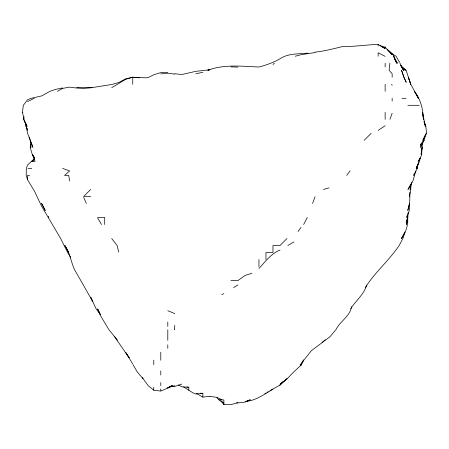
<?xml version="1.0" encoding="UTF-8"?>
<svg xmlns="http://www.w3.org/2000/svg" width="449" height="449" viewBox="0 0 449 449"><rect width="100%" height="100%" fill="white"/><g stroke="black" fill="none" stroke-linecap="round" stroke-linejoin="round"><path stroke-width="0.67" d="M417.026 166.495L416.919 168.409L418.575 162.673M408.152 212.388L407.821 217.49L406.553 224.5L407.625 217.49C408.5 225.061 405.739 232.402 401.434 238.52L404.852 232.094M409.505 194.54L409.348 196.454L410.79 189.444L410.779 185.937M174.807 325.362L174.448 329.667L174.807 329.667M410.279 187.53L410.094 189.444L411.958 182.429L407.967 189.444L413.187 180.285L415.712 170.957M389.889 63.242L389.092 70.252L392.157 73.743L392.157 77.262M24.061 116.779L23.567 119.333L24.134 119.333L22.45 112.317L23.342 105.307L27.574 99.706L31.133 98.297L41.594 95.94L50.019 91.287L55.62 89.362L62.63 87.942M421.667 149.927L421.1 154.389L422.301 147.373L422.161 143.551M421.83 148.653L421.987 147.373L421.706 154.389L420.197 158.458L418.182 161.399L420.197 158.048L420.197 158.458M351.539 306.723C350.024 316.371 340.174 321.102 336.065 329.465L330.037 336.677L311.37 350.697L301.01 363.718M421.016 145.465L420.634 147.373L424.064 140.363L426.067 133.353M420.197 158.048L419.523 161.399L416.251 168.409L418.451 162.673M407.153 215.576L406.732 217.49L409.292 210.474L409.449 203.464L407.787 210.474L409.662 203.464L409.971 192.245M32.811 154.916L34.584 158.087L32.238 154.389L30.184 147.373L30.97 144.191M404.959 232.144L402.893 238.52L399.139 245.53C389.075 260.538 374.921 272.251 365.262 287.601M312.588 203.464L315.03 196.752M389.94 119.333L392.157 113.243M414.416 173.51L413.692 175.419L417.346 168.409L417.34 167.006M366.726 285.048C363.965 294.493 355.872 300.583 350.753 308.631M303.625 360.047L301.01 365.262L293.949 371.733L286.984 378.905L279.974 384.288L286.984 378.743L279.974 385.13L269.967 390.664M425.248 135.104L422.784 140.363L426.55 133.353L425.848 126.343L424.019 121.241M303.647 224.5L307.301 217.49M301.01 364.723L300.067 364.723L301.01 365.262L303.479 360.047M346.735 175.419L350.085 170.777M298.041 231.51L301.01 227.447M423.867 140.363L420.197 145.252L424.064 140.363M279.974 385.13L283.123 381.689M258.944 268.485C265.269 261.677 271.05 253.679 279.974 250.059M90.676 189.444L83.66 196.454L90.676 196.454M364.111 140.363L371.121 133.353M286.984 238.52L279.974 245.53L272.964 245.53L272.964 252.546L265.954 252.546L265.954 259.556M385.141 125.759L378.131 130.429M34.584 158.385L27.574 165.052L26.334 168.409L26.182 175.419L27.574 179.707L34.584 191.364L41.594 206.203L60.643 238.52L67.664 252.546L70.768 257.496M272.964 64.488L274.446 63.242M322.04 342.486L325.278 339.809M233.637 287.601L237.908 284.963M272.964 389.176C264.349 394.273 255.874 400.66 245.558 401.485M287.826 245.53L294 241.865M266.97 392.415L268.171 391.713M167.797 387.476L167.797 387.975L171.67 385.753L167.797 388.082L160.787 391.079L153.777 390.215L148.254 385.753L142.322 377.57M57.405 91.287L62.63 88.391L69.64 87.117L76.65 88.049L83.66 88.408L90.676 87.836L111.706 84.507L118.721 82.532L125.731 78.805L132.741 77.312L146.761 77.817L148.81 77.262L153.777 74.77L160.787 72.592L167.797 72.603M111.706 87.662L125.731 79.321L132.741 77.161L139.751 77.778M264.787 393.722L265.954 393.077M27.574 101.581L34.208 98.297M221.778 294.611L223.888 293.624M167.797 387.975L172.758 385.753L169.037 387.044M251.928 273.25L244.918 275.546L237.908 280.586L230.898 280.586M181.817 384.058L174.807 386.449L172.259 386.325M246.714 400.996L250.306 399.778L244.918 402.13L237.908 402.899L236.634 402.467M323.488 189.444L329.055 187.839M295.212 56.232L301.01 54.711L315.03 52.555M169.071 387.161L174.807 385.753M195.843 73.788L202.853 72.272M315.03 52.163C324.571 51.147 333.787 48.649 343.075 46.427C354.85 46.752 366.435 44.732 378.131 44.44L385.141 48.447L382.222 47.1M196.426 393.391L202.853 397.124L209.863 396.231M308.02 53.083C298.49 54.189 288.359 53.111 279.974 58.813C273.39 62.551 266.263 65.139 258.944 67.013C241.994 66.284 224.012 64.128 207.814 70.252L209.863 69.758L195.843 71.329L181.817 74.517L174.807 73.743M160.787 73.917L167.797 73.193L174.807 74.113M202.853 397.124L202.853 393.313L195.843 393.998L192.829 392.768L183.574 386.875M76.65 87.499L92.079 87.432M220.852 400.839L223.888 404.566L230.898 404.543L237.908 402.899M401.973 98.297L406.137 98.297M407.888 105.307L419.282 105.307M22.45 112.317L22.826 112.317M26.098 126.343L27.574 130.036L26.098 126.343L25.705 123.155M30.184 147.373L31.048 147.373L30.279 140.363L29.28 137.175M32.238 154.389L34.584 159.967L35.033 161.399L34.584 161.399M31.278 161.399L33.95 161.399M28.029 168.409L31.823 168.409M29.522 175.419L27.574 175.419L27.574 179.707M97.686 217.49L104.696 217.49L104.696 224.5M230.898 66.873L237.908 67.12M216.873 397.713L218.826 399.778L223.888 399.964L223.888 404.566M200.305 393.217L202.853 393.313M188.833 390.243L188.833 387.291L181.817 386.83L178.489 384.984M209.863 396.428L216.873 397.309L221.952 399.778M186.919 386.87L188.833 387.291M380.045 45.736L385.141 47.128L392.157 54.756L387.487 49.721M62.63 168.409L69.64 170.979L64.544 175.419L68.719 175.419L69.64 181.026M167.797 310.708L174.807 313.57M392.157 53.902L396.119 56.232L399.167 61.665M218.826 399.778L223.888 403.354L221.935 401.563M401.833 66.935L406.104 70.252L410.762 84.277L418.423 98.297L414.332 91.287C420.808 99.324 423.009 109.242 423.429 119.333L422.447 112.317L425.366 126.343L424.069 121.881M387.016 49.222L392.157 53.448L393.896 56.232L396.669 63.242L393.593 56.232L397.371 63.242L394.43 58.566M402.326 67.558L405.492 70.252L400.626 65.386M143.012 378.743L137.119 371.733L133.072 364.723M100.441 314.418L97.686 308.89L100.509 315.641L108.877 329.667L117.464 340.084M385.141 56.338L378.131 52.786L378.131 56.232M111.706 238.52L117.11 245.53L118.721 252.125M132.741 364.032C127.219 354.592 120.708 345.741 114.557 336.677M401.586 67.092L404.01 70.252L400.654 65.397M100.211 314.53L96.03 308.631L90.676 297.137L92.775 301.621L76.65 273.301C70.987 264.798 70.858 253.966 64.88 245.53L68.714 252.546M129.217 357.713L125.731 352.454L129.155 357.713M402.074 67.917L403.528 70.252L399.964 63.242M97.686 218.046L101.513 224.5M391.623 84.277L392.157 85.338M23.567 119.333L27.063 126.343L25.093 121.881M83.66 197.375L86.365 203.464M30.521 141.003L32.906 147.373L27.591 133.353L26.16 126.343M24.173 119.967L26.295 126.343L26.003 124.429M399.167 61.782L399.167 62.613M392.157 98.297L392.157 101.115M385.141 47.128L385.141 48.032M385.141 63.242L385.141 66.974M385.141 84.277L385.141 91.287M385.141 112.317L385.141 119.333M378.131 44.44L378.131 46M258.944 259.556L258.944 266.566M167.797 322.034L167.797 326.445M167.797 329.751L167.797 340.342M167.797 344.866L167.797 348.312M160.787 352.246L160.787 360.25M160.787 370.925L160.787 375.05M160.787 382.576L160.787 385.753M160.787 388.856L160.787 390.703M153.777 360.149L153.777 364.723M153.777 387.167L153.777 390.215M132.741 77.161L132.741 84.277M48.604 216.199L48.604 217.49M407.804 217.49L406.177 222.255L407.821 217.49M34.214 158.89L32.379 161.399L34.214 158.907M41.605 203.464L45.209 210.474L41.605 203.464M406.177 82.218L403.909 77.262L401.541 70.252L403.943 77.262L406.177 82.218M410.784 84.277L408.326 77.262L410.762 84.277"/></g></svg>
